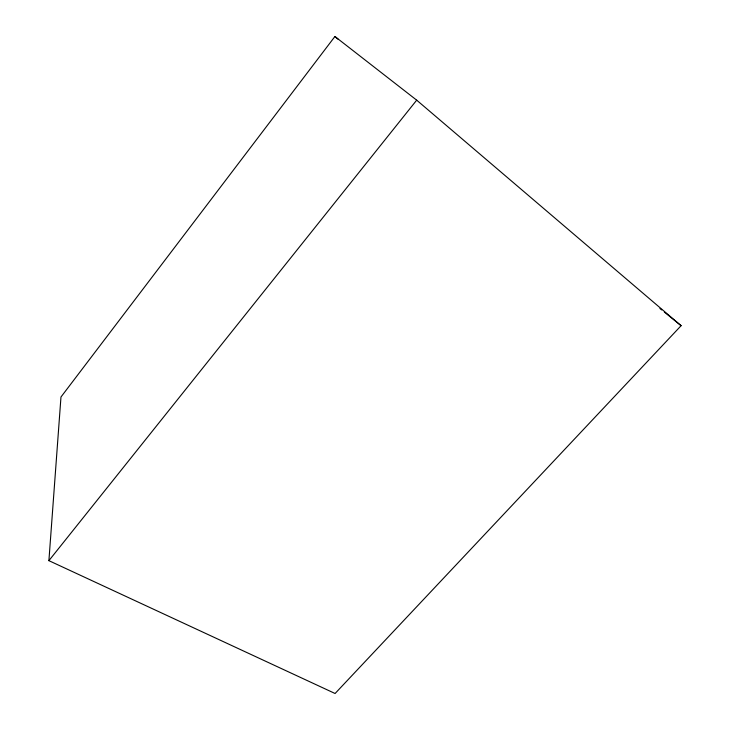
<?xml version="1.0" encoding="UTF-8"?>
<svg xmlns="http://www.w3.org/2000/svg" width="730" height="730" viewBox="0 0 730 730"><rect width="100%" height="100%" fill="white"/><g stroke="black" fill="none" stroke-linecap="round" stroke-linejoin="round"><path stroke-width="1.09" d="M48.901 560.658L60.973 397.001L334.915 36.5L416.693 100.165L681.099 325.69L335.088 693.5L48.901 560.658L416.693 100.165M659.938 308.507L661.708 309.94M664.346 312.084L681.099 325.69M334.915 36.5L338.382 39.447"/></g></svg>
